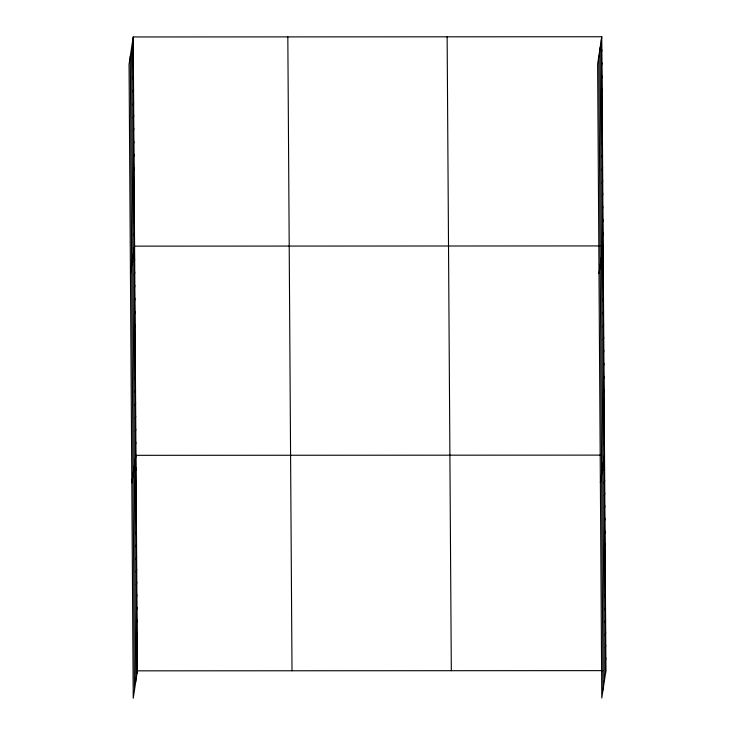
<?xml version="1.0" encoding="UTF-8"?>
<svg xmlns="http://www.w3.org/2000/svg" width="735" height="735" viewBox="0 0 735 735"><rect width="100%" height="100%" fill="white"/><g stroke="black" fill="none" stroke-linecap="round" stroke-linejoin="round"><path stroke-width="1.1" d="M133.21 36.961L129.057 64.368L133.237 698.25L137.381 670.844L133.21 36.961L601.763 36.75L605.943 670.632L601.79 698.039L597.619 64.156L601.763 36.75M132.888 52.7L133.292 50.035M132.98 65.773L133.375 63.109M133.063 78.847L133.467 76.183M133.145 91.921L133.549 89.257M133.237 104.995L133.632 102.33M133.32 118.069L133.724 115.404M133.402 131.142L133.807 128.478M133.494 144.216L133.899 141.552M133.577 157.29L133.981 154.626M133.669 170.364L134.064 167.699M133.752 183.438L134.156 180.773M133.834 196.511L134.239 193.847M133.926 209.585L134.321 206.921M134.009 222.659L134.413 219.995M134.092 235.733L134.496 233.069M130.435 273.549L134.588 246.142L599.925 245.931M134.266 261.88L134.67 259.216M134.349 274.954L134.753 272.29M134.441 288.028L134.845 285.364M134.523 301.102L134.928 298.438M134.615 314.176L135.01 311.511M134.698 327.25L135.102 324.585M134.781 340.323L135.185 337.659M134.873 353.397L135.277 350.733M134.955 366.471L135.359 363.807M135.038 379.536L135.442 376.88M135.13 392.609L135.534 389.954M135.212 405.683L135.617 403.028M135.304 418.757L135.699 416.102M135.387 431.831L135.791 429.176M135.47 444.905L135.874 442.25M131.813 482.73L135.966 455.323L601.294 455.112M135.644 470.657L136.049 468.002M135.727 483.336L136.131 480.681M135.81 496.015L136.214 493.35M135.892 508.693L136.297 506.029M135.975 521.372L136.379 518.708M136.058 534.051L136.462 531.387M136.14 546.73L136.545 544.065M136.223 559.399L136.627 556.744M136.315 572.078L136.71 569.423M136.398 584.757L136.793 582.102M136.48 597.436L136.875 594.771M136.563 610.114L136.967 607.45M136.646 622.793L137.05 620.129M136.728 635.472L137.133 632.807M136.811 648.141L137.215 645.486M136.894 660.82L137.298 658.165M601.45 52.488L601.855 49.824M601.533 65.562L601.937 62.898M601.625 78.636L602.02 75.971M601.708 91.71L602.112 89.045M601.79 104.783L602.195 102.119M601.882 117.857L602.277 115.193M601.965 130.931L602.369 128.267M602.048 143.996L602.452 141.34M602.14 157.07L602.544 154.414M602.222 170.143L602.626 167.488M602.305 183.217L602.709 180.562M602.397 196.291L602.801 193.636M602.479 209.365L602.884 206.71M602.571 222.439L602.966 219.783M602.654 235.512L603.058 232.857M598.997 273.337L603.141 245.931M602.829 261.66L603.233 259.005M602.911 274.734L603.316 272.079M602.994 287.808L603.398 285.152M603.086 300.881L603.49 298.226M603.169 313.955L603.573 311.3M603.26 327.029L603.655 324.374M603.343 340.103L603.747 337.448M603.426 353.177L603.83 350.521M603.518 366.25L603.913 363.595M603.6 379.324L604.005 376.669M603.683 392.398L604.087 389.743M603.775 405.472L604.179 402.817M603.858 418.546L604.262 415.891M603.949 431.62L604.345 428.964M604.032 444.693L604.436 442.038M600.376 482.518L604.519 455.112M604.198 470.446L604.602 467.791M604.28 483.125L604.684 480.46M604.372 495.803L604.767 493.139M604.455 508.482L604.85 505.818M604.538 521.161L604.942 518.497M604.62 533.83L605.024 531.175M604.703 546.509L605.107 543.854M604.786 559.188L605.19 556.533M604.868 571.867L605.272 569.212M604.951 584.545L605.355 581.881M605.034 597.224L605.438 594.56M605.116 609.903L605.521 607.239M605.199 622.582L605.603 619.917M605.291 635.251L605.686 632.596M605.374 647.93L605.769 645.275M605.456 660.609L605.861 657.954M137.381 670.844L602.718 670.632M601.359 39.414L605.539 673.288M600.128 47.582L604.299 681.455M598.85 55.989L603.031 689.871M447.137 36.823L451.318 670.697M287.826 36.897L292.006 670.77M132.805 39.626L136.976 673.499M131.565 47.793L135.745 681.667M130.297 56.209L134.468 690.082"/></g></svg>
